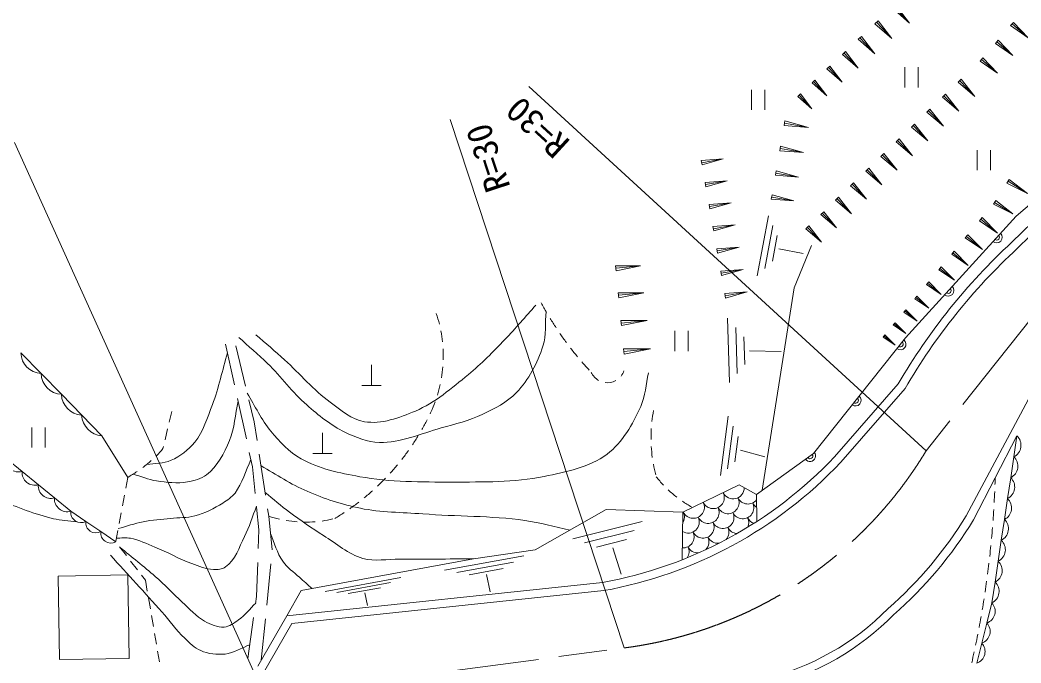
# Model space of a CAD drawing. Units: millimetres, scale not verified. Extents: x 40000 to 680000, y 20000 to 380000.
# Drawn here: x 246816 to 319206, y 272723 to 319204 of the extents above; entities that cross this region are included whole.
import ezdxf
from ezdxf.enums import TextEntityAlignment as Align

# ---------------------------------------------------------------- set-up
doc = ezdxf.new("R2010")
doc.units = ezdxf.units.MM
doc.header["$LTSCALE"] = 1000
doc.linetypes.add('CHAIN', pattern=[18.5, 12, -1.5, 3.5, -1.5])
doc.layers.add('M-BMK', color=2, linetype='CHAIN', lineweight=13)
doc.layers.add('M-WORK', color=1, linetype='Continuous', lineweight=13)
doc.styles.add('ＭＳ ゴシック', font='')
doc.styles.get('ＭＳ ゴシック').set_extended_font_data('MS Gothic')

msp = doc.modelspace()

# ---------------------------------------------------------------- linework, layer by layer
at = {"layer": 'M-BMK'}
for p, q in [((322453, 300806), (312341, 288047)), ((272413, 271396), (290501, 273808))]:
    msp.add_line(p, q, dxfattribs=at)
msp.add_arc((286664, 303562), 30000, 277.34915, 328.85924, dxfattribs=at)
at = {"layer": 'M-WORK'}
for p, q in [((309874, 320098), (311154, 318983)), ((309994, 320212), (311154, 318983)), ((310115, 320326), (311154, 318983)), ((308637, 318933), (308871, 319153)), ((308637, 318933), (309872, 317857)), ((308754, 319043), (309872, 317857)), ((308871, 319153), (309872, 317857)), ((318460, 318802), (318658, 319033)), ((318460, 318802), (319715, 317925)), ((318559, 318917), (319715, 317925)), ((318658, 319033), (319715, 317925)), ((307443, 317808), (307668, 318019)), ((307443, 317808), (308634, 316770)), ((307556, 317914), (308634, 316770)), ((307668, 318019), (308634, 316770)), ((317359, 317518), (317556, 317748)), ((317359, 317518), (318611, 316644)), ((317457, 317633), (318611, 316644)), ((317556, 317748), (318611, 316644)), ((306290, 316720), (306507, 316924)), ((306290, 316720), (307438, 315719)), ((306398, 316822), (307438, 315719)), ((306507, 316924), (307438, 315719)), ((316260, 316237), (316457, 316467)), ((316359, 316352), (317509, 315365)), ((316457, 316467), (317509, 315365)), ((305175, 315669), (305384, 315867)), ((305175, 315669), (306283, 314704)), ((305280, 315768), (306283, 314704)), ((305384, 315867), (306283, 314704)), ((310803, 315790), (310803, 314332)), ((311775, 315790), (311775, 314332)), ((316260, 316237), (317509, 315365)), ((314653, 314711), (314879, 314929)), ((314879, 314929), (315858, 313686)), ((283608, 314404), (312341, 288047)), ((304099, 314654), (304300, 314845)), ((304099, 314654), (305167, 313723)), ((304200, 314749), (305167, 313723)), ((304300, 314845), (305167, 313723)), ((314653, 314711), (315858, 313686)), ((314766, 314820), (315858, 313686)), ((299711, 314167), (299711, 312709)), ((300683, 314167), (300683, 312709)), ((303059, 313674), (303253, 313857)), ((303059, 313674), (304089, 312776)), ((303156, 313766), (304089, 312776)), ((303253, 313857), (304089, 312776)), ((313524, 313623), (313749, 313840)), ((313524, 313623), (314723, 312605)), ((313636, 313732), (314723, 312605)), ((313749, 313840), (314723, 312605)), ((312402, 312542), (312625, 312757)), ((312625, 312757), (313594, 311529)), ((277923, 312022), (290501, 273808)), ((312402, 312542), (313594, 311529)), ((312514, 312650), (313594, 311529)), ((302070, 311569), (302129, 311913)), ((302070, 311569), (303841, 311439)), ((302100, 311741), (303841, 311439)), ((302129, 311913), (303841, 311439)), ((311286, 311467), (311508, 311681)), ((311286, 311467), (312471, 310460)), ((311397, 311574), (312471, 310460)), ((311508, 311681), (312471, 310460)), ((310177, 310398), (310398, 310610)), ((310398, 310610), (311355, 309396)), ((264038, 271392), (246410, 310357)), ((301755, 309749), (301813, 310084)), ((301784, 309917), (303477, 309623)), ((301813, 310084), (303477, 309623)), ((310177, 310398), (311355, 309396)), ((310287, 310504), (311355, 309396)), ((296087, 309041), (297664, 309159)), ((296115, 308886), (297664, 309159)), ((296142, 308730), (297664, 309159)), ((301755, 309749), (303477, 309623)), ((309074, 309334), (309293, 309546)), ((309074, 309334), (310245, 308339)), ((309183, 309440), (310245, 308339)), ((309293, 309546), (310245, 308339)), ((316028, 309797), (316028, 308339)), ((317000, 309797), (317000, 308339)), ((318847, 305032), (323874, 309267)), ((296142, 308730), (296087, 309041)), ((307977, 308277), (308195, 308488)), ((308086, 308383), (309142, 307287)), ((308195, 308488), (309142, 307287)), ((318522, 303120), (324182, 308656)), ((301448, 307977), (301504, 308302)), ((301448, 307977), (303123, 307854)), ((301476, 308139), (303123, 307854)), ((301504, 308302), (303123, 307854)), ((307977, 308277), (309142, 307287)), ((318185, 307410), (318359, 307683)), ((318359, 307683), (319676, 306652)), ((318936, 302685), (324566, 308193)), ((296366, 307461), (297952, 307580)), ((296421, 307148), (296366, 307461)), ((296394, 307305), (297952, 307580)), ((296421, 307148), (297952, 307580)), ((306886, 307226), (307103, 307436)), ((306886, 307226), (308044, 306242)), ((306995, 307331), (308044, 306242)), ((307103, 307436), (308044, 306242)), ((318185, 307410), (319676, 306652)), ((318272, 307546), (319676, 306652)), ((301149, 306250), (301203, 306566)), ((301149, 306250), (302777, 306130)), ((301176, 306408), (302777, 306130)), ((301203, 306566), (302777, 306130)), ((305802, 306182), (306018, 306390)), ((305910, 306286), (306953, 305203)), ((306018, 306390), (306953, 305203)), ((296647, 305872), (298241, 305992)), ((296702, 305558), (296647, 305872)), ((296674, 305715), (298241, 305992)), ((296702, 305558), (298241, 305992)), ((305802, 306182), (306953, 305203)), ((317219, 305895), (317382, 306150)), ((317219, 305895), (318617, 305184)), ((317301, 306022), (318617, 305184)), ((317382, 306150), (318617, 305184)), ((300121, 300713), (300946, 305044)), ((304724, 305142), (304938, 305349)), ((304724, 305142), (305869, 304169)), ((304831, 305246), (305869, 304169)), ((304938, 305349), (305869, 304169)), ((310850, 296226), (318847, 305032)), ((316199, 304692), (316396, 304930)), ((316298, 304811), (317519, 303800)), ((316396, 304930), (317519, 303800)), ((296929, 304274), (298532, 304394)), ((296985, 303958), (296929, 304274)), ((296957, 304116), (298532, 304394)), ((296985, 303958), (298532, 304394)), ((300676, 301248), (301264, 304341)), ((303652, 304109), (303865, 304315)), ((303652, 304109), (304790, 303142)), ((303759, 304212), (304790, 303142)), ((303865, 304315), (304790, 303142)), ((316199, 304692), (317519, 303800)), ((301230, 301782), (301583, 303638)), ((315172, 303451), (315359, 303677)), ((315172, 303451), (316424, 302605)), ((315266, 303564), (316424, 302605)), ((315359, 303677), (316424, 302605)), ((297212, 302668), (298825, 302789)), ((297269, 302350), (297212, 302668)), ((297240, 302509), (298825, 302789)), ((297269, 302350), (298825, 302789)), ((301697, 302654), (303442, 302316)), ((302810, 299838), (304057, 302914)), ((314195, 302270), (314372, 302484)), ((314195, 302270), (315382, 301468)), ((314283, 302377), (315382, 301468)), ((314372, 302484), (315382, 301468)), ((289924, 301082), (289889, 301443)), ((289889, 301443), (291687, 301434)), ((289906, 301262), (291687, 301434)), ((289924, 301082), (291687, 301434)), ((297498, 301052), (299119, 301174)), ((297526, 300892), (299119, 301174)), ((297554, 300733), (299119, 301174)), ((313264, 301145), (313432, 301349)), ((313264, 301145), (314390, 300385)), ((313348, 301247), (314390, 300385)), ((313432, 301349), (314390, 300385)), ((297554, 300733), (297498, 301052)), ((300498, 285207), (302810, 299838)), ((312377, 300075), (312537, 300267)), ((312377, 300075), (313445, 299353)), ((312457, 300171), (313445, 299353)), ((312537, 300267), (313445, 299353)), ((290113, 299120), (290077, 299490)), ((290077, 299490), (291924, 299482)), ((290095, 299305), (291924, 299482)), ((290113, 299120), (291924, 299482)), ((297784, 299428), (299415, 299550)), ((297841, 299106), (297784, 299428)), ((297813, 299267), (299415, 299550)), ((297841, 299106), (299415, 299550)), ((311534, 299055), (311685, 299238)), ((311534, 299055), (312545, 298372)), ((311609, 299146), (312545, 298372)), ((311685, 299238), (312545, 298372)), ((310730, 298084), (310873, 298257)), ((310873, 298257), (311689, 297437)), ((298123, 292998), (297988, 297661)), ((310730, 298084), (311689, 297437)), ((310802, 298171), (311689, 297437)), ((290307, 297108), (290271, 297489)), ((290271, 297489), (292168, 297480)), ((290289, 297299), (292168, 297480)), ((290307, 297108), (292168, 297480)), ((298675, 293653), (298578, 296983)), ((309965, 297160), (310101, 297324)), ((309965, 297160), (310873, 296547)), ((310033, 297242), (310873, 296547)), ((310101, 297324), (310873, 296547)), ((294164, 296730), (294164, 295272)), ((295136, 296730), (295136, 295272)), ((299226, 294307), (299168, 296305)), ((304189, 287860), (310850, 296226)), ((309237, 296280), (309365, 296436)), ((309237, 296280), (310097, 295699)), ((309301, 296358), (310097, 295699)), ((309365, 296436), (310097, 295699)), ((261680, 295760), (262325, 292831)), ((263129, 292723), (262420, 295638)), ((290507, 295046), (290469, 295436)), ((290469, 295436), (292417, 295427)), ((290488, 295241), (292417, 295427)), ((290507, 295046), (292417, 295427)), ((246872, 295141), (248340, 293643)), ((299577, 295298), (301861, 295251)), ((272241, 292782), (272241, 294285)), ((248340, 293643), (249807, 292144)), ((271546, 292782), (272935, 292782)), ((305727, 287636), (310332, 292909)), ((306171, 287233), (310822, 292557)), ((315253, 283370), (320297, 292825)), ((249807, 292144), (251275, 290646)), ((262540, 291854), (263185, 288924)), ((263753, 290154), (263365, 291752)), ((251275, 290646), (252742, 289148)), ((257787, 290905), (257603, 290126)), ((297465, 286276), (298031, 290569)), ((247670, 289754), (247670, 288296)), ((248642, 289754), (248642, 288296)), ((257489, 289640), (257306, 288861)), ((263961, 288814), (263753, 290154)), ((297986, 286769), (298390, 289836)), ((252742, 289148), (254605, 286142)), ((268693, 287860), (268693, 289363)), ((298507, 287263), (298750, 289103)), ((318913, 289137), (315774, 283072)), ((318687, 287627), (318913, 289137)), ((257191, 288374), (257154, 288216)), ((245795, 287526), (246968, 286568)), ((263400, 287948), (263630, 286902)), ((264572, 284861), (264113, 287826)), ((267999, 287860), (269388, 287860)), ((298922, 288103), (300683, 287623)), ((300082, 284908), (304189, 287860)), ((318461, 286118), (318687, 287627)), ((263630, 286902), (263823, 284982)), ((246968, 286568), (248141, 285611)), ((254605, 286142), (254459, 285356)), ((318234, 284609), (318461, 286118)), ((248141, 285611), (249314, 284653)), ((294757, 283616), (298817, 285593)), ((298817, 285593), (300082, 284908)), ((249314, 284653), (250487, 283695)), ((254368, 284864), (254222, 284078)), ((300082, 284908), (300114, 282963)), ((318008, 283099), (318234, 284609)), ((263923, 283987), (264087, 282350)), ((264808, 283335), (264725, 283873)), ((284071, 280892), (289203, 283827)), ((289203, 283827), (294757, 283616)), ((250487, 283695), (251571, 282957)), ((254130, 283586), (253984, 282799)), ((265046, 280891), (264808, 283335)), ((294757, 283616), (294692, 280179)), ((317782, 281590), (318008, 283099)), ((251571, 282957), (252655, 282218)), ((264087, 282350), (264043, 280996)), ((286784, 281706), (291810, 282955)), ((252655, 282218), (253739, 281480)), ((253893, 282308), (253746, 281521)), ((287651, 281405), (291241, 282297)), ((288517, 281105), (290671, 281640)), ((254019, 281118), (254510, 280486)), ((279624, 280259), (284071, 280892)), ((289693, 281053), (290286, 279136)), ((317556, 280081), (317782, 281590)), ((267146, 277956), (279624, 280259)), ((277517, 279438), (283256, 280478)), ((254816, 280091), (255306, 279459)), ((264010, 279997), (263929, 277535)), ((264664, 276911), (264963, 279896)), ((278402, 279272), (282502, 280015)), ((279287, 279106), (281747, 279552)), ((317329, 278572), (317556, 280081)), ((254614, 279084), (249567, 279004)), ((249662, 272977), (249567, 279004)), ((254614, 279084), (254709, 273057)), ((255613, 279063), (255888, 278708)), ((255888, 278708), (256023, 277919)), ((268896, 277901), (274346, 278904)), ((280561, 279119), (280822, 277862)), ((266103, 276142), (288941, 278548)), ((269722, 277817), (273615, 278533)), ((270548, 277733), (272884, 278162)), ((317103, 277062), (317329, 278572)), ((256107, 277426), (256242, 276638)), ((263929, 277535), (263854, 277004)), ((266103, 276142), (267146, 277956)), ((266471, 275577), (289026, 277954)), ((271747, 277796), (271937, 276886)), ((316740, 275609), (317103, 277062)), ((256326, 276145), (256460, 275356)), ((263713, 276013), (263291, 273043)), ((264012, 272486), (266103, 276142)), ((264266, 272931), (264565, 275916)), ((264364, 271893), (266471, 275577)), ((316376, 274156), (316740, 275609)), ((256544, 274863), (256679, 274075)), ((316013, 272703), (316376, 274156)), ((249662, 272977), (254709, 273057)), ((256763, 273582), (256897, 272793))]:
    msp.add_line(p, q, dxfattribs=at)
for centre, radius, start, end in [((317448, 303490), 400, 227.75479, 47.75479), ((317448, 303490), 200, 227.75479, 47.75479), ((348541, 270653), 44218, 132.75605, 149.78017), ((348541, 270653), 43618, 132.74498, 149.85519), ((313952, 299641), 400, 227.75479, 47.75479), ((313952, 299641), 200, 227.75479, 47.75479), ((305129, 309789), 23382, 208.15198, 210.11236), ((267778, 294912), 9646, 13.80732, 18.55946), ((305129, 309789), 23382, 211.3376, 213.29798), ((267778, 294912), 9646, 6.08509, 10.83723), ((305129, 309789), 23382, 214.52322, 216.4836), ((310485, 295767), 400, 231.47255, 51.47255), ((267778, 294912), 9646, 358.36286, 3.115), ((305129, 309789), 23382, 217.70884, 219.66923), ((310485, 295767), 200, 231.47255, 51.47255), ((248445, 295214), 1575, 182.64792, 266.16376), ((267778, 294912), 9646, 350.64063, 355.39277), ((305129, 309789), 23382, 220.89447, 222.85485), ((249913, 293715), 1575, 182.64792, 266.16376), ((289291, 294246), 1267, 204.02742, 240.21671), ((289291, 294246), 1267, 321.64262, 341.10012), ((267778, 294912), 9646, 342.9184, 347.67054), ((289291, 294246), 1267, 262.83502, 299.02431), ((251380, 292217), 1575, 182.64792, 266.16376), ((307246, 291699), 400, 231.47255, 51.47255), ((307246, 291699), 200, 231.47255, 51.47255), ((267778, 294912), 9646, 335.19618, 339.94832), ((252848, 290719), 1575, 182.64792, 266.16376), ((260545, 298326), 17644, 330.33059, 332.92846), ((260545, 298326), 17644, 334.55213, 334.98617), ((303160, 289003), 10709, 169.40844, 173.68847), ((303160, 289003), 10709, 176.36348, 180.64351), ((260545, 298326), 17644, 326.10904, 328.70691), ((318278, 288460), 928, 296.14733, 46.79929), ((249985, 294422), 9482, 314.87175, 319.11575), ((303160, 289003), 10709, 183.31853, 187.59855), ((246708, 287448), 917, 175.0819, 286.45624), ((260545, 298326), 17644, 321.88749, 324.48537), ((283533, 308585), 30520, 280.20733, 316.65335), ((303951, 287689), 400, 215.71269, 39.98147), ((303951, 287689), 200, 215.71269, 35.71269), ((318052, 286951), 928, 296.14733, 46.79929), ((249985, 294422), 9482, 307.01646, 311.85049), ((260545, 298326), 17644, 317.66595, 320.26382), ((283533, 308585), 31120, 280.16671, 316.6748), ((303160, 289003), 10709, 190.27357, 194.5536), ((247881, 286490), 917, 175.0819, 286.45624), ((249985, 294422), 9482, 299.16117, 303.99519), ((260545, 298326), 17644, 313.4444, 316.04228), ((299403, 291287), 8320, 217.77079, 223.28), ((248445, 288037), 68922, 357.98465, 358.38676), ((317825, 285442), 928, 296.14733, 46.79929), ((249054, 285532), 917, 175.0819, 286.45624), ((299403, 291287), 8320, 226.72326, 232.23247), ((298386, 285383), 800, 205.96668, 0.69658), ((250227, 284574), 917, 175.0819, 286.45624), ((260545, 298326), 17644, 309.22285, 311.82073), ((296948, 284683), 800, 205.96668, 25.96668), ((298017, 284314), 800, 205.96668, 25.96668), ((299456, 285014), 800, 205.96668, 322.28878), ((248445, 288037), 68922, 356.90394, 357.56899), ((317599, 283932), 928, 296.14733, 46.79929), ((260545, 298326), 17644, 305.00131, 307.59918), ((299403, 291287), 8320, 235.67573, 241.18494), ((295509, 283982), 800, 205.96668, 25.96668), ((296579, 283613), 800, 205.96668, 25.96668), ((299087, 283945), 800, 205.96668, 25.96668), ((300525, 284645), 800, 205.96668, 237.69809), ((248445, 288037), 68922, 355.82324, 356.48829), ((251219, 283605), 737, 172.96982, 298.5141), ((267474, 291335), 8433, 251.56734, 257.00297), ((267474, 291335), 8433, 278.06605, 283.50168), ((260545, 298326), 17644, 300.77976, 303.37764), ((295140, 282913), 800, 239.20332, 25.96668), ((294071, 283282), 800, 327.09402, 25.96668), ((297648, 283244), 800, 205.96668, 25.96668), ((300156, 283576), 800, 205.96668, 250.75151), ((298718, 282875), 800, 335.36062, 25.96668), ((290453, 298532), 29068, 311.18417, 328.55861), ((290453, 298532), 29668, 311.18417, 328.5928), ((317373, 282423), 928, 296.14733, 46.79929), ((252303, 282866), 737, 172.96982, 298.5141), ((267474, 291335), 8433, 260.40024, 265.83588), ((267474, 291335), 8433, 269.23315, 274.66878), ((296210, 282544), 800, 205.96668, 25.96668), ((297279, 282175), 800, 318.95134, 25.96668), ((298718, 282875), 800, 205.96668, 265.77344), ((248445, 288037), 68922, 354.74253, 355.40758), ((253387, 282128), 737, 172.96982, 298.5141), ((294771, 281843), 800, 265.49079, 25.96668), ((295841, 281474), 800, 315.92717, 25.96668), ((297279, 282175), 800, 205.96668, 276.04166), ((294402, 280774), 800, 326.24579, 25.96668), ((295841, 281474), 800, 205.96668, 272.90717), ((248445, 288037), 68922, 353.66183, 354.32688), ((317147, 280914), 928, 296.14733, 46.79929), ((248445, 288037), 68922, 352.58112, 353.24617), ((316920, 279404), 928, 296.14733, 46.79929), ((248445, 288037), 68922, 351.50042, 352.16547), ((316694, 277895), 928, 296.14733, 46.79929), ((248445, 288037), 68922, 350.41972, 351.08476), ((296238, 289763), 18712, 283.34803, 315.53792), ((316435, 276457), 901, 289.74346, 42.18406), ((296238, 289763), 19312, 284.34418, 315.53792), ((248445, 288037), 68922, 349.33901, 350.00406), ((316072, 275004), 901, 289.74346, 42.18406), ((248445, 288037), 68922, 348.25831, 348.92335), ((315709, 273551), 901, 289.74346, 42.18406), ((248445, 288037), 68922, 347.1776, 347.84265)]:
    msp.add_arc(centre, radius, start, end, dxfattribs=at)
for points, knots in [([(263880, 296455), (264571, 295845), (265270, 295244), (265954, 294627), (267067, 293621), (268048, 292456), (269258, 291569), (270020, 291010), (270785, 290310), (271718, 290163), (272960, 289967), (274254, 290441), (275409, 290936), (276834, 291546), (278039, 292593), (279241, 293572), (280185, 294342), (281029, 295228), (281877, 296103), (282657, 296907), (283377, 297767), (284127, 298599)], [0, 0, 0, 0, 1, 1, 1, 2, 2, 2, 3, 3, 3, 4, 4, 4, 5, 5, 5, 6, 6, 6, 7, 7, 7, 7]), ([(262632, 296261), (263329, 295634), (264053, 295036), (264723, 294381), (265707, 293419), (266516, 292280), (267553, 291375), (268404, 290632), (269297, 289902), (270312, 289407), (271092, 289027), (271941, 288694), (272808, 288669), (274336, 288625), (275801, 289302), (277272, 289714), (278278, 289996), (279307, 290242), (280251, 290690), (281135, 291109), (282047, 291563), (282721, 292272), (283608, 293206), (284251, 294399), (284636, 295629), (284887, 296428), (284786, 297297), (284860, 298132)], [0, 0, 0, 0, 1, 1, 1, 2, 2, 2, 3, 3, 3, 4, 4, 4, 5, 5, 5, 6, 6, 6, 7, 7, 7, 8, 8, 8, 9, 9, 9, 9]), ([(261816, 295141), (261454, 293894), (261189, 292616), (260730, 291402), (260376, 290463), (260078, 289458), (259447, 288677), (258998, 288122), (258398, 287663), (257743, 287377), (257194, 287137), (256562, 287172), (255972, 287069)], [0, 0, 0, 0, 1, 1, 1, 2, 2, 2, 3, 3, 3, 4, 4, 4, 4]), ([(263252, 292216), (263819, 291303), (264263, 290302), (264952, 289477), (265585, 288719), (266290, 287979), (267149, 287491), (268433, 286762), (269931, 286452), (271385, 286191), (273585, 285795), (275845, 285800), (278081, 285804), (280299, 285807), (282550, 285765), (284724, 286208), (286302, 286530), (287993, 286853), (289276, 287825), (290392, 288670), (291130, 289975), (291702, 291252), (292043, 292015), (292077, 292881), (292264, 293695)], [0, 0, 0, 0, 1, 1, 1, 2, 2, 2, 3, 3, 3, 4, 4, 4, 5, 5, 5, 6, 6, 6, 7, 7, 7, 8, 8, 8, 8]), ([(254999, 286374), (255562, 286211), (256109, 285975), (256688, 285883), (257423, 285766), (258185, 285694), (258920, 285813), (259407, 285891), (259921, 286017), (260309, 286322), (261088, 286937), (261573, 287887), (261961, 288801), (262341, 289698), (262375, 290706), (262583, 291659)], [0, 0, 0, 0, 1, 1, 1, 2, 2, 2, 3, 3, 3, 4, 4, 4, 5, 5, 5, 5]), ([(250913, 282934), (250351, 283007), (249779, 283024), (249227, 283154), (247897, 283469), (246621, 283991), (245352, 284499), (243709, 285156), (242145, 285999), (240519, 286696), (239683, 287054), (238880, 287539), (237988, 287715), (237091, 287892), (236158, 287797), (235246, 287733), (234649, 287691), (234062, 287557), (233471, 287469)], [0, 0, 0, 0, 1, 1, 1, 2, 2, 2, 3, 3, 3, 4, 4, 4, 5, 5, 5, 6, 6, 6, 6]), ([(253916, 282434), (254518, 282599), (255109, 282809), (255721, 282930), (256376, 283060), (257045, 283102), (257707, 283176), (258293, 283242), (258897, 283197), (259465, 283352), (260181, 283547), (260857, 283890), (261486, 284284), (261807, 284485), (262132, 284706), (262365, 285004), (262915, 285708), (263132, 286617), (263516, 287424)], [0, 0, 0, 0, 1, 1, 1, 2, 2, 2, 3, 3, 3, 4, 4, 4, 5, 5, 5, 6, 6, 6, 6]), ([(286569, 282320), (285486, 282556), (284417, 282873), (283318, 283027), (280876, 283369), (278395, 283312), (275937, 283501), (274435, 283617), (272913, 283608), (271437, 283906), (270111, 284173), (268813, 284602), (267571, 285136), (266408, 285635), (265354, 286357), (264246, 286968)], [0, 0, 0, 0, 1, 1, 1, 2, 2, 2, 3, 3, 3, 4, 4, 4, 5, 5, 5, 5]), ([(264542, 285053), (265130, 284577), (265699, 284077), (266305, 283625), (267102, 283030), (267925, 282468), (268766, 281937), (269693, 281351), (270556, 280581), (271613, 280285), (272471, 280045), (273394, 280240), (274284, 280232), (276049, 280218), (277813, 280244), (279578, 280250)], [0, 0, 0, 0, 1, 1, 1, 2, 2, 2, 3, 3, 3, 4, 4, 4, 5, 5, 5, 5]), ([(253789, 281752), (254129, 281747), (254474, 281796), (254807, 281735), (255420, 281623), (255987, 281334), (256565, 281102), (257475, 280737), (258330, 280236), (259254, 279907), (259757, 279728), (260267, 279504), (260801, 279485), (261099, 279475), (261434, 279491), (261680, 279661), (262389, 280152), (262662, 281087), (263050, 281858), (263405, 282561), (263628, 283323), (263916, 284056)], [0, 0, 0, 0, 1, 1, 1, 2, 2, 2, 3, 3, 3, 4, 4, 4, 5, 5, 5, 6, 6, 6, 7, 7, 7, 7]), ([(264929, 282088), (265224, 281416), (265393, 280675), (265813, 280074), (266134, 279616), (266614, 279293), (267026, 278914), (267326, 278638), (267637, 278374), (267942, 278103)], [0, 0, 0, 0, 1, 1, 1, 2, 2, 2, 3, 3, 3, 3]), ([(254047, 281083), (254898, 280381), (255773, 279707), (256600, 278976), (257271, 278383), (257886, 277730), (258551, 277130), (259079, 276655), (259545, 276083), (260168, 275742), (260597, 275507), (261086, 275280), (261574, 275320), (261958, 275352), (262297, 275607), (262611, 275830), (263087, 276166), (263444, 276645), (263861, 277052)], [0, 0, 0, 0, 1, 1, 1, 2, 2, 2, 3, 3, 3, 4, 4, 4, 5, 5, 5, 6, 6, 6, 6]), ([(253366, 280505), (254602, 279140), (255852, 277787), (257075, 276410), (257632, 275782), (258117, 275087), (258727, 274512), (259082, 274176), (259436, 273805), (259887, 273615), (260432, 273386), (261056, 273304), (261644, 273369), (262277, 273439), (262837, 273817), (263433, 274040)], [0, 0, 0, 0, 1, 1, 1, 2, 2, 2, 3, 3, 3, 4, 4, 4, 5, 5, 5, 5])]:
    msp.add_open_spline(points, degree=3, knots=knots, dxfattribs=at)

# ---------------------------------------------------------------- texts
at = {"layer": 'M-WORK', "style": 'ＭＳ ゴシック'}
for rotation, p in [(137.47, (284237, 311430)), (108.22, (280648, 309229))]:
    msp.add_text('R=30', height=1833, rotation=rotation, dxfattribs=at).set_placement(p, align=Align.MIDDLE_CENTER)

doc.saveas('drawing.dxf')
